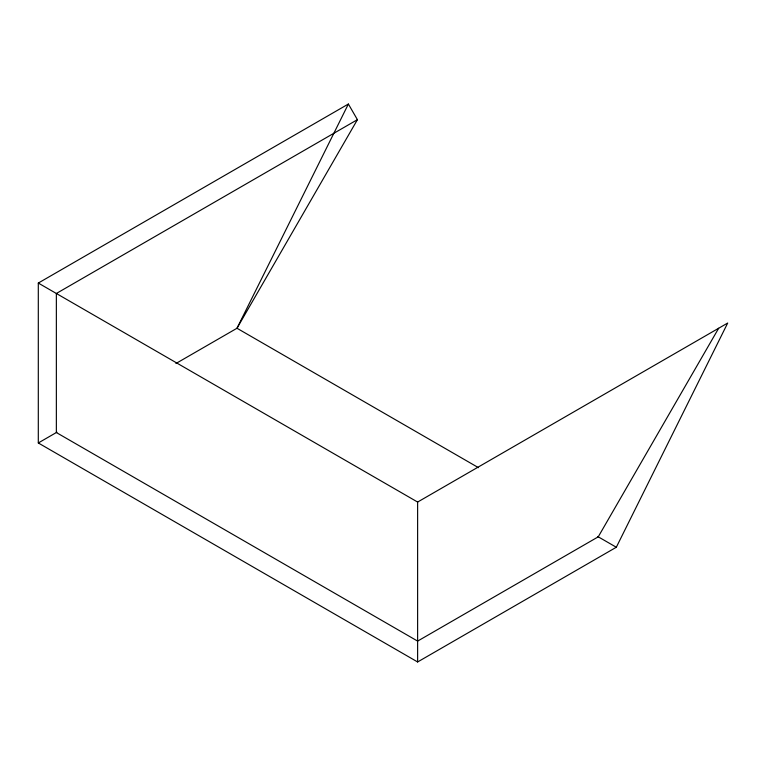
<?xml version="1.0" encoding="UTF-8"?>
<svg xmlns="http://www.w3.org/2000/svg" width="766" height="766" viewBox="0 0 766 766"><rect width="100%" height="100%" fill="white"/><g stroke="black" fill="none" stroke-linecap="round" stroke-linejoin="round"><path stroke-width="1.15" d="M478.472 467.672L236.991 328.25L357.416 119.678L348.377 104.032L236.991 328.25L175.931 363.505M616.314 547.25L727.7 323.032L417.623 502.056L38.3 283.056L38.3 442.968L417.623 661.968L616.314 547.25L597.652 536.478M718.671 328.25L598.246 536.822L417.623 641.104L56.358 432.541L56.358 293.483L357.416 119.678M38.3 283.056L348.377 104.032M38.3 442.968L56.923 432.206M417.623 502.056L417.623 661.968"/></g></svg>
